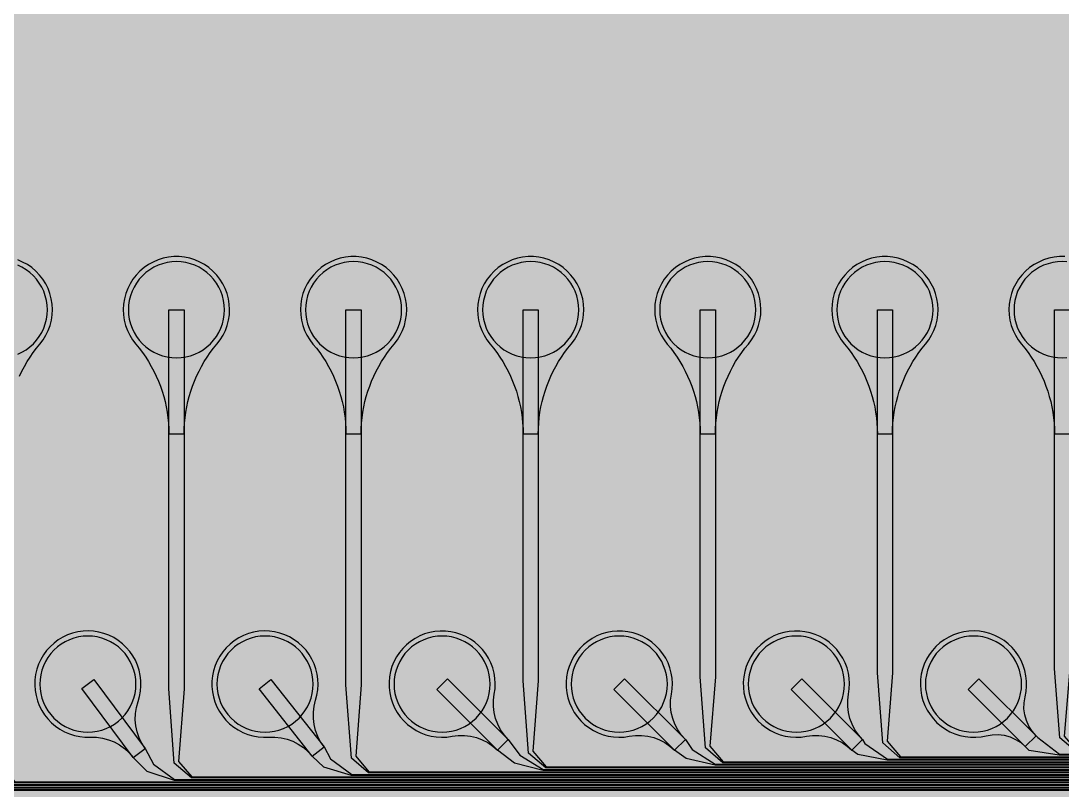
# Model space of a CAD drawing. Header units: metres. Extents: x -7240 to 10960, y -29667 to 1823.
# Drawn here: x 5865 to 7923, y -23992 to -22471 of the extents above; entities that cross this region are included whole.
import ezdxf

# ---------------------------------------------------------------- set-up
doc = ezdxf.new("R2010")
doc.units = ezdxf.units.M
for name, color, linetype in [('Metal1', 4, 'CONTINUOUS'), ('Polyimide', 7, 'CONTINUOUS'), ('Polyimide_Negative', 5, 'CONTINUOUS')]:
    doc.layers.add(name, color=color, linetype=linetype)

msp = doc.modelspace()

# ---------------------------------------------------------------- hatches: boundary and pattern name
at = {"layer": 'Polyimide'}
msp.add_hatch(color=7, dxfattribs=at).paths.add_polyline_path([(4088.5, -11806.9), (4098.7, -11851.2), (4115.6, -11893.5), (4138.6, -11932.7), (4167.4, -11968), (4201.1, -11998.5), (4239, -12023.6), (4280.3, -12042.7), (4349.2, -12073.7), (4413.2, -12113.8), (4471.3, -12162), (4522.3, -12217.7), (4565.4, -12279.7), (4599.7, -12346.9), (4624.7, -12418.2), (4639.9, -12492.2), (4645, -12567.5), (4639.9, -12642.8), (4624.7, -12716.8), (4599.7, -12788.1), (4565.4, -12855.3), (4522.3, -12917.3), (4471.3, -12973), (4413.2, -13021.2), (4349.2, -13061.3), (4280.3, -13092.3), (4239, -13111.4), (4201.1, -13136.5), (4167.4, -13167), (4138.6, -13202.3), (4115.6, -13241.5), (4098.7, -13283.8), (4088.5, -13328.1), (4085, -13373.5), (4085, -13567.5), (4099.4, -13861.6), (4142.6, -14152.8), (4214.2, -14438.4), (4313.4, -14715.5), (4439.2, -14981.7), (4590.6, -15234.2), (4766, -15470.7), (4963.7, -15688.8), (5181.8, -15886.5), (5418.3, -16061.9), (5670.8, -16213.3), (5936.9, -16339.1), (6214.1, -16438.3), (6499.7, -16509.9), (6790.9, -16553.1), (7085, -16567.5), (9960.4, -16567.5), (10038.8, -16571.4), (10116.4, -16582.9), (10192.6, -16601.9), (10266.5, -16628.4), (10337.5, -16662), (10404.8, -16702.3), (10467.9, -16749.1), (10526.1, -16801.8), (10578.8, -16860), (10625.6, -16923), (10665.9, -16990.4), (10699.5, -17061.4), (10725.9, -17135.3), (10745, -17211.4), (10756.5, -17289.1), (10760.4, -17367.5), (10760.4, -21957.3), (10721.6, -22012.9), (10686, -22070.6), (10653.6, -22130.1), (10624.5, -22191.4), (10598.9, -22254.2), (10576.8, -22318.2), (10558.3, -22383.5), (10543.4, -22449.6), (10532.2, -22516.5), (10524.7, -22583.8), (10521, -22651.5), (10521, -22719.3), (10524.7, -22787), (10532.2, -22854.4), (10543.4, -22921.2), (10558.3, -22987.4), (10576.8, -23052.6), (10598.9, -23116.7), (10624.5, -23179.5), (10653.6, -23240.7), (10686, -23300.3), (10721.6, -23357.9), (10760.4, -23413.5), (10760.4, -28667.5), (10756.5, -28745.9), (10745, -28823.6), (10725.9, -28899.7), (10699.5, -28973.6), (10665.9, -29044.6), (10625.6, -29112), (10578.8, -29175), (10526.1, -29233.2), (10467.9, -29285.9), (10404.8, -29332.7), (10337.5, -29373), (10266.5, -29406.6), (10192.6, -29433.1), (10116.4, -29452.1), (10038.8, -29463.6), (9960.4, -29467.5), (-6239.6, -29467.5), (-6318, -29463.6), (-6395.7, -29452.1), (-6471.9, -29433.1), (-6545.8, -29406.6), (-6616.7, -29373), (-6684.1, -29332.7), (-6747.1, -29285.9), (-6805.3, -29233.2), (-6858, -29175), (-6904.8, -29112), (-6945.2, -29044.6), (-6978.7, -28973.6), (-7005.2, -28899.7), (-7024.3, -28823.6), (-7035.8, -28745.9), (-7039.6, -28667.5), (-7039.6, -23426.3), (-6999.4, -23370.1), (-6962.3, -23311.6), (-6928.7, -23251.2), (-6898.5, -23189), (-6871.8, -23125.1), (-6848.8, -23059.9), (-6829.5, -22993.4), (-6814, -22926), (-6802.4, -22857.8), (-6794.6, -22789.1), (-6790.7, -22720), (-6790.7, -22650.8), (-6794.6, -22581.8), (-6802.4, -22513), (-6814, -22444.8), (-6829.5, -22377.4), (-6848.8, -22311), (-6871.8, -22245.7), (-6898.5, -22181.9), (-6928.7, -22119.7), (-6962.3, -22059.2), (-6999.4, -22000.8), (-7039.6, -21944.5), (-7039.6, -17367.5), (-7035.8, -17289.1), (-7024.3, -17211.4), (-7005.2, -17135.3), (-6978.7, -17061.4), (-6945.2, -16990.4), (-6904.8, -16923), (-6858, -16860), (-6805.3, -16801.8), (-6747.1, -16749.1), (-6684.1, -16702.3), (-6616.7, -16662), (-6545.8, -16628.4), (-6471.9, -16601.9), (-6395.7, -16582.9), (-6318, -16571.4), (-6239.6, -16567.5), (-3334, -16567.5), (-3039.9, -16553.1), (-2748.7, -16509.9), (-2463.1, -16438.3), (-2185.9, -16339.1), (-1919.8, -16213.3), (-1667.3, -16061.9), (-1430.8, -15886.5), (-1212.7, -15688.8), (-1015, -15470.7), (-839.6, -15234.2), (-688.2, -14981.7), (-562.4, -14715.5), (-463.2, -14438.4), (-391.6, -14152.8), (-348.4, -13861.6), (-334, -13567.5), (-334, -13373.5), (-337.5, -13328.1), (-347.7, -13283.8), (-364.6, -13241.5), (-387.6, -13202.3), (-416.4, -13167), (-450.1, -13136.5), (-488, -13111.4), (-529.3, -13092.3), (-529.3, -13092.3), (-598.2, -13061.3), (-662.2, -13021.2), (-720.3, -12973), (-771.3, -12917.3), (-814.4, -12855.3), (-848.7, -12788.1), (-873.7, -12716.8), (-888.9, -12642.8), (-894, -12567.5), (-888.9, -12492.2), (-873.7, -12418.2), (-848.7, -12346.9), (-814.4, -12279.7), (-771.3, -12217.7), (-720.3, -12162), (-662.2, -12113.8), (-598.2, -12073.7), (-529.3, -12042.7), (-488, -12023.6), (-450.1, -11998.5), (-416.4, -11968), (-387.6, -11932.7), (-364.6, -11893.5), (-347.7, -11851.2), (-337.5, -11806.9), (-334, -11761.5), (-334, -11074.3), (-337.5, -11028.9), (-347.7, -10984.6), (-364.6, -10942.4), (-387.6, -10903.1), (-416.4, -10867.8), (-450.1, -10837.3), (-488, -10812.2), (-529.3, -10793.2), (-529.3, -10793.2), (-598.2, -10762.1), (-662.2, -10722.1), (-720.3, -10673.8), (-771.3, -10618.1), (-814.4, -10556.1), (-848.7, -10488.9), (-873.7, -10417.6), (-888.9, -10343.7), (-894, -10268.3), (-888.9, -10193), (-873.7, -10119), (-848.7, -10047.8), (-814.4, -9980.5), (-771.3, -9918.5), (-720.3, -9862.9), (-662.2, -9814.6), (-598.2, -9774.6), (-529.3, -9743.5), (-488, -9724.5), (-450.1, -9699.4), (-416.4, -9668.8), (-387.6, -9633.5), (-364.6, -9594.3), (-347.7, -9552), (-337.5, -9507.7), (-334, -9462.4), (-334, -8775.1), (-337.5, -8729.8), (-347.7, -8685.5), (-364.6, -8643.2), (-387.6, -8604), (-416.4, -8568.7), (-450.1, -8538.1), (-488, -8513), (-529.3, -8494), (-529.3, -8494), (-598.2, -8462.9), (-662.2, -8422.9), (-720.3, -8374.6), (-771.3, -8319), (-814.4, -8257), (-848.7, -8189.7), (-873.7, -8118.5), (-888.9, -8044.5), (-894, -7969.2), (-888.9, -7893.8), (-873.7, -7819.9), (-848.7, -7748.6), (-814.4, -7681.4), (-771.3, -7619.4), (-720.3, -7563.7), (-662.2, -7515.4), (-598.2, -7475.4), (-529.3, -7444.3), (-529.3, -7444.3), (-488, -7425.3), (-450.1, -7400.2), (-416.4, -7369.7), (-387.6, -7334.4), (-364.6, -7295.1), (-347.7, -7252.9), (-337.5, -7208.6), (-334, -7163.2), (-334, -6476), (-337.5, -6430.6), (-347.7, -6386.3), (-364.6, -6344), (-387.6, -6304.8), (-416.4, -6269.5), (-450.1, -6239), (-488, -6213.9), (-529.3, -6194.8), (-529.3, -6194.8), (-598.2, -6163.8), (-662.2, -6123.7), (-720.3, -6075.5), (-771.3, -6019.8), (-814.4, -5957.8), (-848.7, -5890.6), (-873.7, -5819.3), (-888.9, -5745.3), (-894, -5670), (-888.9, -5594.7), (-873.7, -5520.7), (-848.7, -5449.4), (-814.4, -5382.2), (-771.3, -5320.2), (-720.3, -5264.5), (-662.2, -5216.3), (-598.2, -5176.2), (-529.3, -5145.2), (-529.3, -5145.2), (-488, -5126.1), (-450.1, -5101), (-416.4, -5070.5), (-387.6, -5035.2), (-364.6, -4996), (-347.7, -4953.7), (-337.5, -4909.4), (-334, -4864), (-334, 380), (-334, 1522.5), (-289, 1522.5), (-288.8, 1515.6), (-288.1, 1508.8), (-287, 1502), (-285.4, 1495.3), (-283.4, 1488.7), (-281, 1482.3), (-278.2, 1476.1), (-274.9, 1470), (-271.3, 1464.2), (-267.3, 1458.6), (-262.9, 1453.3), (-258.2, 1448.3), (-253.2, 1443.6), (-247.9, 1439.2), (-242.3, 1435.2), (-236.5, 1431.6), (-230.4, 1428.3), (-224.2, 1425.5), (-217.8, 1423.1), (-211.2, 1421.1), (-204.5, 1419.5), (-197.7, 1418.4), (-190.9, 1417.7), (-184, 1417.5), (-177.1, 1417.7), (-170.3, 1418.4), (-163.5, 1419.5), (-156.8, 1421.1), (-150.2, 1423.1), (-143.8, 1425.5), (-137.6, 1428.3), (-131.5, 1431.6), (-125.7, 1435.2), (-120.1, 1439.2), (-114.8, 1443.6), (-109.8, 1448.3), (-105.1, 1453.3), (-100.7, 1458.6), (-96.7, 1464.2), (-93.1, 1470), (-89.8, 1476.1), (-87, 1482.3), (-84.6, 1488.7), (-82.6, 1495.3), (-81, 1502), (-79.9, 1508.8), (-79.2, 1515.6), (-79, 1522.5), (1786, 1522.5), (3835, 1522.5), (3835.2, 1529), (3835.9, 1535.6), (3836.9, 1542), (3838.4, 1548.4), (3840.3, 1554.6), (3842.6, 1560.8), (3845.3, 1566.7), (3848.4, 1572.5), (3851.9, 1578.1), (3855.7, 1583.4), (3859.8, 1588.4), (3864.3, 1593.2), (3869.1, 1597.7), (3874.1, 1601.8), (3879.4, 1605.6), (3885, 1609.1), (3890.8, 1612.2), (3896.7, 1614.9), (3902.9, 1617.2), (3909.1, 1619.1), (3915.5, 1620.6), (3921.9, 1621.6), (3928.5, 1622.3), (3935, 1622.5), (3941.5, 1622.3), (3948.1, 1621.6), (3954.5, 1620.6), (3960.9, 1619.1), (3967.1, 1617.2), (3973.3, 1614.9), (3979.2, 1612.2), (3985, 1609.1), (3990.6, 1605.6), (3995.9, 1601.8), (4000.9, 1597.7), (4005.7, 1593.2), (4010.2, 1588.4), (4014.3, 1583.4), (4018.1, 1578.1), (4021.6, 1572.5), (4024.7, 1566.7), (4027.4, 1560.8), (4029.7, 1554.6), (4031.6, 1548.4), (4033.1, 1542), (4034.1, 1535.6), (4034.8, 1529), (4035, 1522.5), (4085, 1522.5), (4085, 380), (4085, 330), (4085, -4864), (4088.5, -4909.4), (4098.7, -4953.7), (4115.6, -4996), (4138.6, -5035.2), (4167.4, -5070.5), (4201.1, -5101), (4239, -5126.1), (4280.3, -5145.2), (4280.3, -5145.2), (4349.2, -5176.2), (4413.2, -5216.3), (4471.3, -5264.5), (4522.3, -5320.2), (4565.4, -5382.2), (4599.7, -5449.4), (4624.7, -5520.7), (4639.9, -5594.7), (4645, -5670), (4639.9, -5745.3), (4624.7, -5819.3), (4599.7, -5890.6), (4565.4, -5957.8), (4522.3, -6019.8), (4471.3, -6075.5), (4413.2, -6123.7), (4349.2, -6163.8), (4280.3, -6194.8), (4239, -6213.9), (4201.1, -6239), (4167.4, -6269.5), (4138.6, -6304.8), (4115.6, -6344), (4098.7, -6386.3), (4088.5, -6430.6), (4085, -6476), (4085, -11761.5), (4088.5, -11806.9)])

# ---------------------------------------------------------------- linework, layer by layer
at = {"layer": 'Metal1'}
for points in [[(2213.9, -18191.7), (2213.9, -25346.6), (2243.3, -25376), (9412.5, -25376), (9441.9, -25346.6), (9441.9, -23947.4), (9412.5, -23918), (7952.5, -23918), (7918.5, -23888.8), (7907.9, -23752), (7907.9, -23042.5), (7937.9, -23042.5), (7937.9, -23752), (7927.2, -23885.2), (7953.3, -23916), (9413.3, -23916), (9443.9, -23946.6), (9443.9, -25347.4), (9413.3, -25378), (2242.5, -25378), (2211.9, -25347.4), (2211.9, -18191.7)], [(2218.9, -18191.7), (2218.9, -25341.6), (2248.3, -25371), (9407.5, -25371), (9436.9, -25341.6), (9436.9, -23952.4), (9407.5, -23923), (7917.2, -23923), (7857.7, -23913.5), (7737.3, -23793.1), (7758.5, -23771.9), (7874.7, -23888.1), (7917.6, -23921), (9408.3, -23921), (9438.9, -23951.6), (9438.9, -25342.4), (9408.3, -25373), (2247.5, -25373), (2216.9, -25342.4), (2216.9, -18191.7)], [(2223.9, -18191.7), (2223.9, -25336.6), (2253.3, -25366), (9402.5, -25366), (9431.9, -25336.6), (9431.9, -23957.4), (9402.5, -23928), (7602.5, -23928), (7568.6, -23898.8), (7557.9, -23760), (7557.9, -23042.5), (7587.9, -23042.5), (7587.9, -23760), (7577.2, -23895.2), (7603.3, -23926), (9403.3, -23926), (9433.9, -23956.6), (9433.9, -25337.4), (9403.3, -25368), (2252.5, -25368), (2221.9, -25337.4), (2221.9, -18191.7)], [(2228.9, -18191.7), (2228.9, -25331.6), (2258.3, -25361), (9397.5, -25361), (9426.9, -25331.6), (9426.9, -23962.4), (9397.5, -23933), (7577.2, -23933), (7519, -23921.4), (7507.3, -23913.1), (7387.3, -23793.1), (7408.5, -23771.9), (7528.5, -23891.9), (7533.3, -23900.1), (7577.6, -23931), (9398.3, -23931), (9428.9, -23961.6), (9428.9, -25332.4), (9398.3, -25363), (2257.5, -25363), (2226.9, -25332.4), (2226.9, -18191.7)], [(2233.9, -18191.7), (2233.9, -25326.6), (2263.3, -25356), (9392.5, -25356), (9421.9, -25326.6), (9421.9, -23967.4), (9392.5, -23938), (7252.5, -23938), (7218.6, -23908.8), (7207.9, -23768), (7207.9, -23042.5), (7237.9, -23042.5), (7237.9, -23768), (7227.1, -23905.2), (7253.3, -23936), (9393.3, -23936), (9423.9, -23966.6), (9423.9, -25327.4), (9393.3, -25358), (2262.5, -25358), (2231.9, -25327.4), (2231.9, -18191.7)], [(2238.9, -18191.7), (2238.9, -25321.6), (2268.3, -25351), (9387.5, -25351), (9416.9, -25321.6), (9416.9, -23972.4), (9387.5, -23943), (7237.2, -23943), (7180.2, -23929.7), (7157.3, -23913.1), (7037.3, -23793.1), (7058.5, -23771.9), (7178.5, -23891.9), (7192.1, -23911.8), (7237.6, -23941), (9388.3, -23941), (9418.9, -23971.6), (9418.9, -25322.4), (9388.3, -25353), (2267.5, -25353), (2236.9, -25322.4), (2236.9, -18191.7)], [(2243.9, -18191.7), (2243.9, -25316.6), (2273.3, -25346), (9382.5, -25346), (9411.9, -25316.6), (9411.9, -23977.4), (9382.5, -23948), (6902.5, -23948), (6868.6, -23918.8), (6857.9, -23776), (6857.9, -23042.5), (6887.9, -23042.5), (6887.9, -23776), (6877.1, -23915.2), (6903.3, -23946), (9383.3, -23946), (9413.9, -23976.6), (9413.9, -25317.4), (9383.3, -25348), (2272.5, -25348), (2241.9, -25317.4), (2241.9, -18191.7)], [(2248.9, -18191.7), (2248.9, -25311.6), (2278.3, -25341), (9377.5, -25341), (9406.9, -25311.6), (9406.9, -23982.4), (9377.5, -23953), (6897.2, -23953), (6841, -23938.5), (6807.3, -23913.1), (6687.3, -23793.1), (6708.5, -23771.9), (6828.5, -23891.9), (6851.3, -23923), (6897.6, -23951), (9378.3, -23951), (9408.9, -23981.6), (9408.9, -25312.4), (9378.3, -25343), (2277.5, -25343), (2246.9, -25312.4), (2246.9, -18191.7)], [(2253.9, -18191.7), (2253.9, -25306.6), (2283.3, -25336), (9372.5, -25336), (9401.9, -25306.6), (9401.9, -23987.4), (9372.5, -23958), (6552.5, -23958), (6518.7, -23928.7), (6507.9, -23784), (6507.9, -23042.5), (6537.9, -23042.5), (6537.9, -23784), (6527.1, -23925.3), (6553.3, -23956), (9373.3, -23956), (9403.9, -23986.6), (9403.9, -25307.4), (9373.3, -25338), (2282.5, -25338), (2251.9, -25307.4), (2251.9, -18191.7)], [(2258.9, -18191.7), (2258.9, -25301.6), (2288.3, -25331), (9367.5, -25331), (9396.9, -25301.6), (9396.9, -23992.4), (9367.5, -23963), (6518.9, -23963), (6464, -23946.5), (6441, -23925.2), (6336.1, -23791.8), (6359.7, -23773.2), (6464.6, -23906.6), (6477.1, -23930.3), (6519.3, -23961), (9368.3, -23961), (9398.9, -23991.6), (9398.9, -25302.4), (9368.3, -25333), (2287.5, -25333), (2256.9, -25302.4), (2256.9, -18191.7)], [(2263.9, -18191.7), (2263.9, -25296.6), (2293.3, -25326), (9362.5, -25326), (9391.9, -25296.6), (9391.9, -23997.4), (9362.5, -23968), (6202.5, -23968), (6168.7, -23938.7), (6157.9, -23792), (6157.9, -23042.5), (6187.9, -23042.5), (6187.9, -23792), (6177, -23935.3), (6203.3, -23966), (9363.3, -23966), (9393.9, -23996.6), (9393.9, -25297.4), (9363.3, -25328), (2292.5, -25328), (2261.9, -25297.4), (2261.9, -18191.7)], [(2268.9, -18191.7), (2268.9, -25291.6), (2298.3, -25321), (9357.5, -25321), (9386.9, -25291.6), (9386.9, -24002.4), (9357.5, -23973), (6168.9, -23973), (6115, -23955.3), (6087.3, -23927.5), (5985.8, -23791.5), (6009.9, -23773.5), (6111.3, -23909.6), (6127.3, -23940.6), (6169.3, -23971), (9358.3, -23971), (9388.9, -24001.6), (9388.9, -25292.4), (9358.3, -25323), (2297.5, -25323), (2266.9, -25292.4), (2266.9, -18191.7)], [(2273.9, -18191.7), (2273.9, -25286.6), (2303.3, -25316), (9352.5, -25316), (9381.9, -25286.6), (9381.9, -24007.4), (9352.5, -23978), (5852.5, -23978), (5818.7, -23948.7), (5807.9, -23800), (5807.9, -23042.5), (5837.9, -23042.5), (5837.9, -23800), (5827, -23945.3), (5853.3, -23976), (9353.3, -23976), (9383.9, -24006.6), (9383.9, -25287.4), (9353.3, -25318), (2302.5, -25318), (2271.9, -25287.4), (2271.9, -18191.7)], [(2278.9, -18191.7), (2278.9, -25281.6), (2308.3, -25311), (9347.5, -25311), (9376.9, -25281.6), (9376.9, -24012.4), (9347.5, -23983), (5818.8, -23983), (5765.9, -23964.2), (5733.7, -23929.7), (5635.6, -23791.2), (5660.1, -23773.8), (5758.2, -23912.4), (5777.6, -23950.8), (5819.3, -23981), (9348.3, -23981), (9378.9, -24011.6), (9378.9, -25282.4), (9348.3, -25313), (2307.5, -25313), (2276.9, -25282.4), (2276.9, -18191.7)], [(2283.9, -18191.7), (2283.9, -25276.6), (2313.3, -25306), (9342.5, -25306), (9371.9, -25276.6), (9371.9, -24017.4), (9342.5, -23988), (5502.5, -23988), (5468.8, -23958.7), (5457.9, -23808), (5457.9, -23042.5), (5487.9, -23042.5), (5487.9, -23808), (5477, -23955.3), (5503.3, -23986), (9343.3, -23986), (9373.9, -24016.6), (9373.9, -25277.4), (9343.3, -25308), (2312.5, -25308), (2281.9, -25277.4), (2281.9, -18191.7)], [(2288.9, -18191.7), (2288.9, -25271.6), (2318.3, -25301), (9337.5, -25301), (9366.9, -25271.6), (9366.9, -24022.4), (9337.5, -23993), (5468.8, -23993), (5416.8, -23973.3), (5380.3, -23931.6), (5285.4, -23790.9), (5310.3, -23774.1), (5405.2, -23914.8), (5427.8, -23961), (5469.3, -23991), (9338.3, -23991), (9368.9, -24021.6), (9368.9, -25272.4), (9338.3, -25303), (2317.5, -25303), (2286.9, -25272.4), (2286.9, -18191.7)], [(7928.2, -22937.6), (7917.6, -22937.6), (7907, -22938.7), (7896.6, -22940.8), (7886.5, -22944), (7876.8, -22948.2), (7867.5, -22953.3), (7858.8, -22959.3), (7850.7, -22966.2), (7843.4, -22973.9), (7836.9, -22982.3), (7831.2, -22991.3), (7826.5, -23000.8), (7822.8, -23010.7), (7820.1, -23020.9), (7818.5, -23031.4), (7817.9, -23042), (7818.4, -23052.6), (7819.9, -23063.1), (7822.5, -23073.4), (7826.1, -23083.3), (7830.8, -23092.9), (7836.3, -23101.9), (7842.7, -23110.4), (7849.5, -23118.7), (7856, -23127.3), (7862.1, -23136.1), (7867.8, -23145.1), (7873.2, -23154.4), (7878.3, -23163.9), (7882.9, -23173.6), (7887.2, -23183.4), (7891.1, -23193.4), (7894.6, -23203.6), (7897.7, -23213.9), (7900.4, -23224.2), (7902.7, -23234.7), (7904.5, -23245.3), (7906, -23255.9), (7907, -23266.6), (7907.7, -23277.3), (7907.9, -23288.1), (7937.9, -23288.1)], [(5862.8, -23173.6), (5867.5, -23163.9), (5872.5, -23154.4), (5877.9, -23145.1), (5883.7, -23136.1), (5889.8, -23127.3), (5896.2, -23118.7), (5903, -23110.4), (5909.4, -23101.9), (5915, -23092.9), (5919.6, -23083.3), (5923.2, -23073.4), (5925.8, -23063.1), (5927.4, -23052.6), (5927.9, -23042), (5927.3, -23031.4), (5925.6, -23020.9), (5922.9, -23010.7), (5919.2, -23000.8), (5914.5, -22991.3), (5908.9, -22982.3), (5902.4, -22973.9), (5895, -22966.2), (5887, -22959.3), (5878.3, -22953.3), (5869, -22948.2), (5859.2, -22944)]]:
    msp.add_lwpolyline(points, dxfattribs=at)
for points in [[(6187.9, -23288.1), (6188.1, -23277.3), (6188.7, -23266.6), (6189.8, -23255.9), (6191.2, -23245.3), (6193.1, -23234.7), (6195.4, -23224.2), (6198.1, -23213.9), (6201.2, -23203.6), (6204.7, -23193.4), (6208.6, -23183.4), (6212.8, -23173.6), (6217.5, -23163.9), (6222.5, -23154.4), (6227.9, -23145.1), (6233.7, -23136.1), (6239.8, -23127.3), (6246.2, -23118.7), (6253, -23110.4), (6259.4, -23101.9), (6265, -23092.9), (6269.6, -23083.3), (6273.2, -23073.4), (6275.8, -23063.1), (6277.4, -23052.6), (6277.9, -23042), (6277.3, -23031.4), (6275.6, -23020.9), (6272.9, -23010.7), (6269.2, -23000.8), (6264.5, -22991.3), (6258.9, -22982.3), (6252.4, -22973.9), (6245, -22966.2), (6237, -22959.3), (6228.3, -22953.3), (6219, -22948.2), (6209.2, -22944), (6199.1, -22940.8), (6188.7, -22938.7), (6178.2, -22937.6), (6167.6, -22937.6), (6157, -22938.7), (6146.6, -22940.8), (6136.5, -22944), (6126.8, -22948.2), (6117.5, -22953.3), (6108.8, -22959.3), (6100.7, -22966.2), (6093.4, -22973.9), (6086.9, -22982.3), (6081.2, -22991.3), (6076.5, -23000.8), (6072.8, -23010.7), (6070.1, -23020.9), (6068.5, -23031.4), (6067.9, -23042), (6068.4, -23052.6), (6069.9, -23063.1), (6072.5, -23073.4), (6076.1, -23083.3), (6080.8, -23092.9), (6086.3, -23101.9), (6092.7, -23110.4), (6099.5, -23118.7), (6106, -23127.3), (6112.1, -23136.1), (6117.8, -23145.1), (6123.2, -23154.4), (6128.3, -23163.9), (6132.9, -23173.6), (6137.2, -23183.4), (6141.1, -23193.4), (6144.6, -23203.6), (6147.7, -23213.9), (6150.4, -23224.2), (6152.7, -23234.7), (6154.5, -23245.3), (6156, -23255.9), (6157, -23266.6), (6157.7, -23277.3), (6157.9, -23288.1), (6187.9, -23288.1)], [(6537.9, -23288.1), (6538.1, -23277.3), (6538.7, -23266.6), (6539.8, -23255.9), (6541.2, -23245.3), (6543.1, -23234.7), (6545.4, -23224.2), (6548.1, -23213.9), (6551.2, -23203.6), (6554.7, -23193.4), (6558.6, -23183.4), (6562.8, -23173.6), (6567.5, -23163.9), (6572.5, -23154.4), (6577.9, -23145.1), (6583.7, -23136.1), (6589.8, -23127.3), (6596.2, -23118.7), (6603, -23110.4), (6609.4, -23101.9), (6615, -23092.9), (6619.6, -23083.3), (6623.2, -23073.4), (6625.8, -23063.1), (6627.4, -23052.6), (6627.9, -23042), (6627.3, -23031.4), (6625.6, -23020.9), (6622.9, -23010.7), (6619.2, -23000.8), (6614.5, -22991.3), (6608.9, -22982.3), (6602.4, -22973.9), (6595, -22966.2), (6587, -22959.3), (6578.3, -22953.3), (6569, -22948.2), (6559.2, -22944), (6549.1, -22940.8), (6538.7, -22938.7), (6528.2, -22937.6), (6517.6, -22937.6), (6507, -22938.7), (6496.6, -22940.8), (6486.5, -22944), (6476.8, -22948.2), (6467.5, -22953.3), (6458.8, -22959.3), (6450.7, -22966.2), (6443.4, -22973.9), (6436.9, -22982.3), (6431.2, -22991.3), (6426.5, -23000.8), (6422.8, -23010.7), (6420.1, -23020.9), (6418.5, -23031.4), (6417.9, -23042), (6418.4, -23052.6), (6419.9, -23063.1), (6422.5, -23073.4), (6426.1, -23083.3), (6430.8, -23092.9), (6436.3, -23101.9), (6442.7, -23110.4), (6449.5, -23118.7), (6456, -23127.3), (6462.1, -23136.1), (6467.8, -23145.1), (6473.2, -23154.4), (6478.3, -23163.9), (6482.9, -23173.6), (6487.2, -23183.4), (6491.1, -23193.4), (6494.6, -23203.6), (6497.7, -23213.9), (6500.4, -23224.2), (6502.7, -23234.7), (6504.5, -23245.3), (6506, -23255.9), (6507, -23266.6), (6507.7, -23277.3), (6507.9, -23288.1), (6537.9, -23288.1)], [(6887.9, -23288.1), (6888.1, -23277.3), (6888.7, -23266.6), (6889.8, -23255.9), (6891.2, -23245.3), (6893.1, -23234.7), (6895.4, -23224.2), (6898.1, -23213.9), (6901.2, -23203.6), (6904.7, -23193.4), (6908.6, -23183.4), (6912.8, -23173.6), (6917.5, -23163.9), (6922.5, -23154.4), (6927.9, -23145.1), (6933.7, -23136.1), (6939.8, -23127.3), (6946.2, -23118.7), (6953, -23110.4), (6959.4, -23101.9), (6965, -23092.9), (6969.6, -23083.3), (6973.2, -23073.4), (6975.8, -23063.1), (6977.4, -23052.6), (6977.9, -23042), (6977.3, -23031.4), (6975.6, -23020.9), (6972.9, -23010.7), (6969.2, -23000.8), (6964.5, -22991.3), (6958.9, -22982.3), (6952.4, -22973.9), (6945, -22966.2), (6937, -22959.3), (6928.3, -22953.3), (6919, -22948.2), (6909.2, -22944), (6899.1, -22940.8), (6888.7, -22938.7), (6878.2, -22937.6), (6867.6, -22937.6), (6857, -22938.7), (6846.6, -22940.8), (6836.5, -22944), (6826.8, -22948.2), (6817.5, -22953.3), (6808.8, -22959.3), (6800.7, -22966.2), (6793.4, -22973.9), (6786.9, -22982.3), (6781.2, -22991.3), (6776.5, -23000.8), (6772.8, -23010.7), (6770.1, -23020.9), (6768.5, -23031.4), (6767.9, -23042), (6768.4, -23052.6), (6769.9, -23063.1), (6772.5, -23073.4), (6776.1, -23083.3), (6780.8, -23092.9), (6786.3, -23101.9), (6792.7, -23110.4), (6799.5, -23118.7), (6806, -23127.3), (6812.1, -23136.1), (6817.8, -23145.1), (6823.2, -23154.4), (6828.3, -23163.9), (6832.9, -23173.6), (6837.2, -23183.4), (6841.1, -23193.4), (6844.6, -23203.6), (6847.7, -23213.9), (6850.4, -23224.2), (6852.7, -23234.7), (6854.5, -23245.3), (6856, -23255.9), (6857, -23266.6), (6857.7, -23277.3), (6857.9, -23288.1), (6887.9, -23288.1)], [(7237.9, -23288.1), (7238.1, -23277.3), (7238.7, -23266.6), (7239.8, -23255.9), (7241.2, -23245.3), (7243.1, -23234.7), (7245.4, -23224.2), (7248.1, -23213.9), (7251.2, -23203.6), (7254.7, -23193.4), (7258.6, -23183.4), (7262.8, -23173.6), (7267.5, -23163.9), (7272.5, -23154.4), (7277.9, -23145.1), (7283.7, -23136.1), (7289.8, -23127.3), (7296.2, -23118.7), (7303, -23110.4), (7309.4, -23101.9), (7315, -23092.9), (7319.6, -23083.3), (7323.2, -23073.4), (7325.8, -23063.1), (7327.4, -23052.6), (7327.9, -23042), (7327.3, -23031.4), (7325.6, -23020.9), (7322.9, -23010.7), (7319.2, -23000.8), (7314.5, -22991.3), (7308.9, -22982.3), (7302.4, -22973.9), (7295, -22966.2), (7287, -22959.3), (7278.3, -22953.3), (7269, -22948.2), (7259.2, -22944), (7249.1, -22940.8), (7238.7, -22938.7), (7228.2, -22937.6), (7217.6, -22937.6), (7207, -22938.7), (7196.6, -22940.8), (7186.5, -22944), (7176.8, -22948.2), (7167.5, -22953.3), (7158.8, -22959.3), (7150.7, -22966.2), (7143.4, -22973.9), (7136.9, -22982.3), (7131.2, -22991.3), (7126.5, -23000.8), (7122.8, -23010.7), (7120.1, -23020.9), (7118.5, -23031.4), (7117.9, -23042), (7118.4, -23052.6), (7119.9, -23063.1), (7122.5, -23073.4), (7126.1, -23083.3), (7130.8, -23092.9), (7136.3, -23101.9), (7142.7, -23110.4), (7149.5, -23118.7), (7156, -23127.3), (7162.1, -23136.1), (7167.8, -23145.1), (7173.2, -23154.4), (7178.3, -23163.9), (7182.9, -23173.6), (7187.2, -23183.4), (7191.1, -23193.4), (7194.6, -23203.6), (7197.7, -23213.9), (7200.4, -23224.2), (7202.7, -23234.7), (7204.5, -23245.3), (7206, -23255.9), (7207, -23266.6), (7207.7, -23277.3), (7207.9, -23288.1), (7237.9, -23288.1)], [(7587.9, -23288.1), (7588.1, -23277.3), (7588.7, -23266.6), (7589.8, -23255.9), (7591.2, -23245.3), (7593.1, -23234.7), (7595.4, -23224.2), (7598.1, -23213.9), (7601.2, -23203.6), (7604.7, -23193.4), (7608.6, -23183.4), (7612.8, -23173.6), (7617.5, -23163.9), (7622.5, -23154.4), (7627.9, -23145.1), (7633.7, -23136.1), (7639.8, -23127.3), (7646.2, -23118.7), (7653, -23110.4), (7659.4, -23101.9), (7665, -23092.9), (7669.6, -23083.3), (7673.2, -23073.4), (7675.8, -23063.1), (7677.4, -23052.6), (7677.9, -23042), (7677.3, -23031.4), (7675.6, -23020.9), (7672.9, -23010.7), (7669.2, -23000.8), (7664.5, -22991.3), (7658.9, -22982.3), (7652.4, -22973.9), (7645, -22966.2), (7637, -22959.3), (7628.3, -22953.3), (7619, -22948.2), (7609.2, -22944), (7599.1, -22940.8), (7588.7, -22938.7), (7578.2, -22937.6), (7567.6, -22937.6), (7557, -22938.7), (7546.6, -22940.8), (7536.5, -22944), (7526.8, -22948.2), (7517.5, -22953.3), (7508.8, -22959.3), (7500.7, -22966.2), (7493.4, -22973.9), (7486.9, -22982.3), (7481.2, -22991.3), (7476.5, -23000.8), (7472.8, -23010.7), (7470.1, -23020.9), (7468.5, -23031.4), (7467.9, -23042), (7468.4, -23052.6), (7469.9, -23063.1), (7472.5, -23073.4), (7476.1, -23083.3), (7480.8, -23092.9), (7486.3, -23101.9), (7492.7, -23110.4), (7499.5, -23118.7), (7506, -23127.3), (7512.1, -23136.1), (7517.8, -23145.1), (7523.2, -23154.4), (7528.3, -23163.9), (7532.9, -23173.6), (7537.2, -23183.4), (7541.1, -23193.4), (7544.6, -23203.6), (7547.7, -23213.9), (7550.4, -23224.2), (7552.7, -23234.7), (7554.5, -23245.3), (7556, -23255.9), (7557, -23266.6), (7557.7, -23277.3), (7557.9, -23288.1), (7587.9, -23288.1)], [(6111.3, -23909.6), (6104.6, -23899.4), (6099.3, -23888.5), (6095.2, -23877), (6092.7, -23865.1), (6091.5, -23853), (6091.9, -23840.8), (6093.7, -23828.7), (6097, -23817), (6100, -23806.9), (6101.9, -23796.6), (6102.8, -23786.2), (6102.7, -23775.7), (6101.5, -23765.3), (6099.2, -23755.1), (6096, -23745.1), (6091.8, -23735.5), (6086.6, -23726.4), (6080.6, -23717.8), (6073.7, -23709.9), (6066.1, -23702.7), (6057.8, -23696.3), (6048.9, -23690.7), (6039.5, -23686.1), (6029.7, -23682.4), (6019.6, -23679.8), (6009.2, -23678.1), (5998.8, -23677.5), (5988.3, -23677.9), (5977.9, -23679.4), (5967.8, -23681.9), (5957.9, -23685.4), (5948.4, -23689.9), (5939.4, -23695.3), (5931, -23701.5), (5923.3, -23708.6), (5916.3, -23716.4), (5910.1, -23724.9), (5904.8, -23733.9), (5900.4, -23743.4), (5897, -23753.3), (5894.6, -23763.5), (5893.2, -23773.9), (5892.9, -23784.4), (5893.6, -23794.9), (5895.4, -23805.2), (5898.1, -23815.3), (5901.9, -23825.1), (5906.6, -23834.4), (5912.2, -23843.3), (5918.7, -23851.5), (5926, -23859), (5934, -23865.8), (5942.6, -23871.8), (5951.8, -23876.8), (5961.4, -23881), (5971.4, -23884.1), (5981.7, -23886.2), (5992.1, -23887.3), (6002.6, -23887.4), (6014.8, -23887.6), (6026.8, -23889.3), (6038.6, -23892.4), (6049.9, -23896.9), (6060.6, -23902.8), (6070.5, -23910), (6079.4, -23918.2), (6087.3, -23927.5), (6111.3, -23909.6)], [(6464.6, -23906.6), (6457.7, -23896.6), (6452, -23885.8), (6447.7, -23874.4), (6444.8, -23862.6), (6443.4, -23850.5), (6443.4, -23838.3), (6444.9, -23826.2), (6447.9, -23814.4), (6450.6, -23804.3), (6452.3, -23793.9), (6452.9, -23783.5), (6452.4, -23773), (6451, -23762.6), (6448.5, -23752.4), (6445, -23742.6), (6440.5, -23733.1), (6435.1, -23724.1), (6428.9, -23715.7), (6421.8, -23707.9), (6414, -23700.9), (6405.5, -23694.8), (6396.5, -23689.4), (6387, -23685.1), (6377.1, -23681.6), (6366.9, -23679.2), (6356.5, -23677.9), (6346, -23677.5), (6335.6, -23678.2), (6325.2, -23680), (6315.1, -23682.7), (6305.4, -23686.5), (6296, -23691.2), (6287.2, -23696.8), (6278.9, -23703.3), (6271.4, -23710.6), (6264.6, -23718.6), (6258.6, -23727.2), (6253.6, -23736.4), (6249.4, -23746), (6246.3, -23756), (6244.1, -23766.3), (6243, -23776.7), (6243, -23787.2), (6244, -23797.6), (6246, -23807.9), (6249, -23817.9), (6253, -23827.6), (6258, -23836.8), (6263.9, -23845.5), (6270.6, -23853.5), (6278, -23860.9), (6286.2, -23867.5), (6295, -23873.2), (6304.3, -23878), (6314, -23881.9), (6324.1, -23884.8), (6334.4, -23886.6), (6344.8, -23887.5), (6355.3, -23887.2), (6367.5, -23887.1), (6379.6, -23888.5), (6391.5, -23891.3), (6402.9, -23895.5), (6413.7, -23901.1), (6423.8, -23908), (6432.9, -23916.1), (6441, -23925.2), (6464.6, -23906.6)], [(6828.5, -23891.9), (6820.4, -23882.8), (6813.5, -23872.7), (6807.9, -23861.9), (6803.6, -23850.5), (6800.7, -23838.7), (6799.3, -23826.6), (6799.4, -23814.4), (6801, -23802.3), (6802.5, -23791.9), (6802.9, -23781.5), (6802.2, -23771), (6800.6, -23760.7), (6797.9, -23750.5), (6794.2, -23740.7), (6789.6, -23731.3), (6784, -23722.4), (6777.6, -23714.2), (6770.4, -23706.6), (6762.4, -23699.7), (6753.9, -23693.7), (6744.7, -23688.5), (6735.1, -23684.3), (6725.2, -23681.1), (6714.9, -23678.9), (6704.5, -23677.7), (6694, -23677.6), (6683.6, -23678.5), (6673.3, -23680.4), (6663.2, -23683.4), (6653.5, -23687.3), (6644.3, -23692.2), (6635.5, -23698), (6627.4, -23704.6), (6620, -23712.1), (6613.4, -23720.2), (6607.6, -23728.9), (6602.7, -23738.2), (6598.7, -23747.9), (6595.8, -23757.9), (6593.9, -23768.2), (6592.9, -23778.7), (6593.1, -23789.1), (6594.3, -23799.6), (6596.5, -23809.8), (6599.7, -23819.8), (6603.9, -23829.4), (6609.1, -23838.5), (6615.1, -23847.1), (6621.9, -23855), (6629.5, -23862.2), (6637.8, -23868.6), (6646.7, -23874.2), (6656.1, -23878.8), (6665.9, -23882.5), (6676, -23885.2), (6686.4, -23886.9), (6696.8, -23887.5), (6707.3, -23887.1), (6717.7, -23885.6), (6729.8, -23884), (6742, -23884), (6754.1, -23885.4), (6765.9, -23888.2), (6777.3, -23892.5), (6788.1, -23898.1), (6798.1, -23905), (6807.3, -23913.1), (6828.5, -23891.9)], [(7178.5, -23891.9), (7170.4, -23882.8), (7163.5, -23872.7), (7157.9, -23861.9), (7153.6, -23850.5), (7150.7, -23838.7), (7149.3, -23826.6), (7149.4, -23814.4), (7151, -23802.3), (7152.5, -23791.9), (7152.9, -23781.5), (7152.2, -23771), (7150.6, -23760.7), (7147.9, -23750.5), (7144.2, -23740.7), (7139.6, -23731.3), (7134, -23722.4), (7127.6, -23714.2), (7120.4, -23706.6), (7112.4, -23699.7), (7103.9, -23693.7), (7094.7, -23688.5), (7085.1, -23684.3), (7075.2, -23681.1), (7064.9, -23678.9), (7054.5, -23677.7), (7044, -23677.6), (7033.6, -23678.5), (7023.3, -23680.4), (7013.2, -23683.4), (7003.5, -23687.3), (6994.3, -23692.2), (6985.5, -23698), (6977.4, -23704.6), (6970, -23712.1), (6963.4, -23720.2), (6957.6, -23728.9), (6952.7, -23738.2), (6948.7, -23747.9), (6945.8, -23757.9), (6943.9, -23768.2), (6942.9, -23778.7), (6943.1, -23789.1), (6944.3, -23799.6), (6946.5, -23809.8), (6949.7, -23819.8), (6953.9, -23829.4), (6959.1, -23838.5), (6965.1, -23847.1), (6971.9, -23855), (6979.5, -23862.2), (6987.8, -23868.6), (6996.7, -23874.2), (7006.1, -23878.8), (7015.9, -23882.5), (7026, -23885.2), (7036.4, -23886.9), (7046.8, -23887.5), (7057.3, -23887.1), (7067.7, -23885.6), (7079.8, -23884), (7092, -23884), (7104.1, -23885.4), (7115.9, -23888.2), (7127.3, -23892.5), (7138.1, -23898.1), (7148.1, -23905), (7157.3, -23913.1), (7178.5, -23891.9)], [(7528.5, -23891.9), (7520.4, -23882.8), (7513.5, -23872.7), (7507.9, -23861.9), (7503.6, -23850.5), (7500.7, -23838.7), (7499.3, -23826.6), (7499.4, -23814.4), (7501, -23802.3), (7502.5, -23791.9), (7502.9, -23781.5), (7502.2, -23771), (7500.6, -23760.7), (7497.9, -23750.5), (7494.2, -23740.7), (7489.6, -23731.3), (7484, -23722.4), (7477.6, -23714.2), (7470.4, -23706.6), (7462.4, -23699.7), (7453.9, -23693.7), (7444.7, -23688.5), (7435.1, -23684.3), (7425.2, -23681.1), (7414.9, -23678.9), (7404.5, -23677.7), (7394, -23677.6), (7383.6, -23678.5), (7373.3, -23680.4), (7363.2, -23683.4), (7353.5, -23687.3), (7344.3, -23692.2), (7335.5, -23698), (7327.4, -23704.6), (7320, -23712.1), (7313.4, -23720.2), (7307.6, -23728.9), (7302.7, -23738.2), (7298.7, -23747.9), (7295.8, -23757.9), (7293.9, -23768.2), (7292.9, -23778.7), (7293.1, -23789.1), (7294.3, -23799.6), (7296.5, -23809.8), (7299.7, -23819.8), (7303.9, -23829.4), (7309.1, -23838.5), (7315.1, -23847.1), (7321.9, -23855), (7329.5, -23862.2), (7337.8, -23868.6), (7346.7, -23874.2), (7356.1, -23878.8), (7365.9, -23882.5), (7376, -23885.2), (7386.4, -23886.9), (7396.8, -23887.5), (7407.3, -23887.1), (7417.7, -23885.6), (7429.8, -23884), (7442, -23884), (7454.1, -23885.4), (7465.9, -23888.2), (7477.3, -23892.5), (7488.1, -23898.1), (7498.1, -23905), (7507.3, -23913.1), (7528.5, -23891.9)], [(7871.4, -23884.8), (7863.6, -23875.7), (7857.2, -23865.6), (7852.3, -23854.7), (7849.1, -23843.2), (7847.6, -23831.3), (7847.8, -23819.4), (7849.8, -23807.6), (7851.8, -23797.3), (7852.8, -23786.8), (7852.7, -23776.4), (7851.6, -23765.9), (7849.4, -23755.7), (7846.2, -23745.7), (7842, -23736.1), (7836.9, -23726.9), (7831, -23718.3), (7824.1, -23710.3), (7816.6, -23703.1), (7808.3, -23696.6), (7799.4, -23691), (7790.1, -23686.3), (7780.3, -23682.6), (7770.1, -23679.9), (7759.8, -23678.2), (7749.3, -23677.5), (7738.8, -23677.9), (7728.5, -23679.3), (7718.3, -23681.8), (7708.4, -23685.2), (7698.9, -23689.6), (7689.8, -23695), (7681.4, -23701.2), (7673.6, -23708.3), (7666.6, -23716), (7660.4, -23724.5), (7655, -23733.5), (7650.6, -23743), (7647.1, -23752.9), (7644.7, -23763.1), (7643.3, -23773.5), (7642.9, -23783.9), (7643.6, -23794.4), (7645.3, -23804.8), (7648, -23814.9), (7651.7, -23824.7), (7656.4, -23834.1), (7662, -23842.9), (7668.5, -23851.2), (7675.7, -23858.8), (7683.7, -23865.6), (7692.3, -23871.6), (7701.4, -23876.7), (7711.1, -23880.8), (7721.1, -23884), (7731.3, -23886.2), (7741.7, -23887.3), (7752.2, -23887.4), (7762.7, -23886.5), (7773, -23884.5), (7784.7, -23882.5), (7796.7, -23882.2), (7808.6, -23883.7), (7820.1, -23886.9), (7831, -23891.8), (7841.1, -23898.2), (7850.2, -23906), (7871.4, -23884.8)]]:
    msp.add_lwpolyline(points, close=True, dxfattribs=at)
at = {"layer": 'Polyimide_Negative'}
for points in [[(5859.2, -23130.3), (5867.7, -23126.3), (5875.7, -23121.5), (5883.1, -23115.9), (5890.1, -23109.7), (5896.3, -23102.8), (5901.9, -23095.3), (5906.7, -23087.3), (5910.6, -23078.9), (5913.8, -23070.1), (5916, -23061), (5917.4, -23051.8), (5917.9, -23042.5), (5917.9, -23042.5), (5917.4, -23033.2), (5916, -23024), (5913.8, -23014.9), (5910.6, -23006.1), (5906.7, -22997.7), (5901.9, -22989.7), (5896.3, -22982.2), (5890.1, -22975.3), (5883.1, -22969.1), (5875.7, -22963.5), (5867.7, -22958.7), (5859.2, -22954.7)], [(7932.2, -22948), (7922.9, -22947.5), (7913.6, -22948), (7904.3, -22949.3), (7895.3, -22951.6), (7886.5, -22954.7), (7878.1, -22958.7), (7870.1, -22963.5), (7862.6, -22969.1), (7855.7, -22975.3), (7849.4, -22982.2), (7843.9, -22989.7), (7839.1, -22997.7), (7835.1, -23006.1), (7832, -23014.9), (7829.7, -23024), (7828.3, -23033.2), (7827.9, -23042.5), (7828.3, -23051.8), (7829.7, -23061), (7832, -23070.1), (7835.1, -23078.9), (7839.1, -23087.3), (7843.9, -23095.3), (7849.4, -23102.8), (7855.7, -23109.7), (7862.6, -23115.9), (7870.1, -23121.5), (7878.1, -23126.3), (7886.5, -23130.3), (7895.3, -23133.4), (7904.3, -23135.7), (7913.6, -23137), (7922.9, -23137.5), (7932.2, -23137)]]:
    msp.add_lwpolyline(points, dxfattribs=at)
for points in [[(6267.9, -23042.5), (6267.4, -23033.2), (6266, -23024), (6263.8, -23014.9), (6260.6, -23006.1), (6256.7, -22997.7), (6251.9, -22989.7), (6246.3, -22982.2), (6240.1, -22975.3), (6233.1, -22969.1), (6225.7, -22963.5), (6217.7, -22958.7), (6209.2, -22954.7), (6200.5, -22951.6), (6191.4, -22949.3), (6182.2, -22948), (6172.9, -22947.5), (6163.6, -22948), (6154.3, -22949.3), (6145.3, -22951.6), (6136.5, -22954.7), (6128.1, -22958.7), (6120.1, -22963.5), (6112.6, -22969.1), (6105.7, -22975.3), (6099.4, -22982.2), (6093.9, -22989.7), (6089.1, -22997.7), (6085.1, -23006.1), (6082, -23014.9), (6079.7, -23024), (6078.3, -23033.2), (6077.9, -23042.5), (6078.3, -23051.8), (6079.7, -23061), (6082, -23070.1), (6085.1, -23078.9), (6089.1, -23087.3), (6093.9, -23095.3), (6099.4, -23102.8), (6105.7, -23109.7), (6112.6, -23115.9), (6120.1, -23121.5), (6128.1, -23126.3), (6136.5, -23130.3), (6145.3, -23133.4), (6154.3, -23135.7), (6163.6, -23137), (6172.9, -23137.5), (6182.2, -23137), (6191.4, -23135.7), (6200.5, -23133.4), (6209.2, -23130.3), (6217.7, -23126.3), (6225.7, -23121.5), (6233.1, -23115.9), (6240.1, -23109.7), (6246.3, -23102.8), (6251.9, -23095.3), (6256.7, -23087.3), (6260.6, -23078.9), (6263.8, -23070.1), (6266, -23061), (6267.4, -23051.8), (6267.9, -23042.5)], [(6617.9, -23042.5), (6617.4, -23033.2), (6616, -23024), (6613.8, -23014.9), (6610.6, -23006.1), (6606.7, -22997.7), (6601.9, -22989.7), (6596.3, -22982.2), (6590.1, -22975.3), (6583.1, -22969.1), (6575.7, -22963.5), (6567.7, -22958.7), (6559.2, -22954.7), (6550.5, -22951.6), (6541.4, -22949.3), (6532.2, -22948), (6522.9, -22947.5), (6513.6, -22948), (6504.3, -22949.3), (6495.3, -22951.6), (6486.5, -22954.7), (6478.1, -22958.7), (6470.1, -22963.5), (6462.6, -22969.1), (6455.7, -22975.3), (6449.4, -22982.2), (6443.9, -22989.7), (6439.1, -22997.7), (6435.1, -23006.1), (6432, -23014.9), (6429.7, -23024), (6428.3, -23033.2), (6427.9, -23042.5), (6428.3, -23051.8), (6429.7, -23061), (6432, -23070.1), (6435.1, -23078.9), (6439.1, -23087.3), (6443.9, -23095.3), (6449.4, -23102.8), (6455.7, -23109.7), (6462.6, -23115.9), (6470.1, -23121.5), (6478.1, -23126.3), (6486.5, -23130.3), (6495.3, -23133.4), (6504.3, -23135.7), (6513.6, -23137), (6522.9, -23137.5), (6532.2, -23137), (6541.4, -23135.7), (6550.5, -23133.4), (6559.2, -23130.3), (6567.7, -23126.3), (6575.7, -23121.5), (6583.1, -23115.9), (6590.1, -23109.7), (6596.3, -23102.8), (6601.9, -23095.3), (6606.7, -23087.3), (6610.6, -23078.9), (6613.8, -23070.1), (6616, -23061), (6617.4, -23051.8), (6617.9, -23042.5)], [(6967.9, -23042.5), (6967.4, -23033.2), (6966, -23024), (6963.8, -23014.9), (6960.6, -23006.1), (6956.7, -22997.7), (6951.9, -22989.7), (6946.3, -22982.2), (6940.1, -22975.3), (6933.1, -22969.1), (6925.7, -22963.5), (6917.7, -22958.7), (6909.2, -22954.7), (6900.5, -22951.6), (6891.4, -22949.3), (6882.2, -22948), (6872.9, -22947.5), (6863.6, -22948), (6854.3, -22949.3), (6845.3, -22951.6), (6836.5, -22954.7), (6828.1, -22958.7), (6820.1, -22963.5), (6812.6, -22969.1), (6805.7, -22975.3), (6799.4, -22982.2), (6793.9, -22989.7), (6789.1, -22997.7), (6785.1, -23006.1), (6782, -23014.9), (6779.7, -23024), (6778.3, -23033.2), (6777.9, -23042.5), (6778.3, -23051.8), (6779.7, -23061), (6782, -23070.1), (6785.1, -23078.9), (6789.1, -23087.3), (6793.9, -23095.3), (6799.4, -23102.8), (6805.7, -23109.7), (6812.6, -23115.9), (6820.1, -23121.5), (6828.1, -23126.3), (6836.5, -23130.3), (6845.3, -23133.4), (6854.3, -23135.7), (6863.6, -23137), (6872.9, -23137.5), (6882.2, -23137), (6891.4, -23135.7), (6900.5, -23133.4), (6909.2, -23130.3), (6917.7, -23126.3), (6925.7, -23121.5), (6933.1, -23115.9), (6940.1, -23109.7), (6946.3, -23102.8), (6951.9, -23095.3), (6956.7, -23087.3), (6960.6, -23078.9), (6963.8, -23070.1), (6966, -23061), (6967.4, -23051.8), (6967.9, -23042.5)], [(7317.9, -23042.5), (7317.4, -23033.2), (7316, -23024), (7313.8, -23014.9), (7310.6, -23006.1), (7306.7, -22997.7), (7301.9, -22989.7), (7296.3, -22982.2), (7290.1, -22975.3), (7283.1, -22969.1), (7275.7, -22963.5), (7267.7, -22958.7), (7259.2, -22954.7), (7250.5, -22951.6), (7241.4, -22949.3), (7232.2, -22948), (7222.9, -22947.5), (7213.6, -22948), (7204.3, -22949.3), (7195.3, -22951.6), (7186.5, -22954.7), (7178.1, -22958.7), (7170.1, -22963.5), (7162.6, -22969.1), (7155.7, -22975.3), (7149.4, -22982.2), (7143.9, -22989.7), (7139.1, -22997.7), (7135.1, -23006.1), (7132, -23014.9), (7129.7, -23024), (7128.3, -23033.2), (7127.9, -23042.5), (7128.3, -23051.8), (7129.7, -23061), (7132, -23070.1), (7135.1, -23078.9), (7139.1, -23087.3), (7143.9, -23095.3), (7149.4, -23102.8), (7155.7, -23109.7), (7162.6, -23115.9), (7170.1, -23121.5), (7178.1, -23126.3), (7186.5, -23130.3), (7195.3, -23133.4), (7204.3, -23135.7), (7213.6, -23137), (7222.9, -23137.5), (7232.2, -23137), (7241.4, -23135.7), (7250.5, -23133.4), (7259.2, -23130.3), (7267.7, -23126.3), (7275.7, -23121.5), (7283.1, -23115.9), (7290.1, -23109.7), (7296.3, -23102.8), (7301.9, -23095.3), (7306.7, -23087.3), (7310.6, -23078.9), (7313.8, -23070.1), (7316, -23061), (7317.4, -23051.8), (7317.9, -23042.5)], [(7667.9, -23042.5), (7667.4, -23033.2), (7666, -23024), (7663.8, -23014.9), (7660.6, -23006.1), (7656.7, -22997.7), (7651.9, -22989.7), (7646.3, -22982.2), (7640.1, -22975.3), (7633.1, -22969.1), (7625.7, -22963.5), (7617.7, -22958.7), (7609.2, -22954.7), (7600.5, -22951.6), (7591.4, -22949.3), (7582.2, -22948), (7572.9, -22947.5), (7563.6, -22948), (7554.3, -22949.3), (7545.3, -22951.6), (7536.5, -22954.7), (7528.1, -22958.7), (7520.1, -22963.5), (7512.6, -22969.1), (7505.7, -22975.3), (7499.4, -22982.2), (7493.9, -22989.7), (7489.1, -22997.7), (7485.1, -23006.1), (7482, -23014.9), (7479.7, -23024), (7478.3, -23033.2), (7477.9, -23042.5), (7478.3, -23051.8), (7479.7, -23061), (7482, -23070.1), (7485.1, -23078.9), (7489.1, -23087.3), (7493.9, -23095.3), (7499.4, -23102.8), (7505.7, -23109.7), (7512.6, -23115.9), (7520.1, -23121.5), (7528.1, -23126.3), (7536.5, -23130.3), (7545.3, -23133.4), (7554.3, -23135.7), (7563.6, -23137), (7572.9, -23137.5), (7582.2, -23137), (7591.4, -23135.7), (7600.5, -23133.4), (7609.2, -23130.3), (7617.7, -23126.3), (7625.7, -23121.5), (7633.1, -23115.9), (7640.1, -23109.7), (7646.3, -23102.8), (7651.9, -23095.3), (7656.7, -23087.3), (7660.6, -23078.9), (7663.8, -23070.1), (7666, -23061), (7667.4, -23051.8), (7667.9, -23042.5)], [(6092.9, -23782.5), (6092.4, -23773.2), (6091, -23764), (6088.8, -23754.9), (6085.6, -23746.1), (6081.7, -23737.7), (6076.9, -23729.7), (6071.3, -23722.2), (6065.1, -23715.3), (6058.1, -23709.1), (6050.7, -23703.5), (6042.7, -23698.7), (6034.2, -23694.7), (6025.5, -23691.6), (6016.4, -23689.3), (6007.2, -23688), (5997.9, -23687.5), (5988.6, -23688), (5979.3, -23689.3), (5970.3, -23691.6), (5961.5, -23694.7), (5953.1, -23698.7), (5945.1, -23703.5), (5937.6, -23709.1), (5930.7, -23715.3), (5924.4, -23722.2), (5918.9, -23729.7), (5914.1, -23737.7), (5910.1, -23746.1), (5907, -23754.9), (5904.7, -23764), (5903.3, -23773.2), (5902.9, -23782.5), (5903.3, -23791.8), (5904.7, -23801), (5907, -23810.1), (5910.1, -23818.9), (5914.1, -23827.3), (5918.9, -23835.3), (5924.4, -23842.8), (5930.7, -23849.7), (5937.6, -23855.9), (5945.1, -23861.5), (5953.1, -23866.3), (5961.5, -23870.3), (5970.3, -23873.4), (5979.3, -23875.7), (5988.6, -23877), (5997.9, -23877.5), (6007.2, -23877), (6016.4, -23875.7), (6025.5, -23873.4), (6034.2, -23870.3), (6042.7, -23866.3), (6050.7, -23861.5), (6058.1, -23855.9), (6065.1, -23849.7), (6071.3, -23842.8), (6076.9, -23835.3), (6081.7, -23827.3), (6085.6, -23818.9), (6088.8, -23810.1), (6091, -23801), (6092.4, -23791.8), (6092.9, -23782.5)], [(6442.9, -23782.5), (6442.4, -23773.2), (6441, -23764), (6438.8, -23754.9), (6435.6, -23746.1), (6431.7, -23737.7), (6426.9, -23729.7), (6421.3, -23722.2), (6415.1, -23715.3), (6408.1, -23709.1), (6400.7, -23703.5), (6392.7, -23698.7), (6384.2, -23694.7), (6375.5, -23691.6), (6366.4, -23689.3), (6357.2, -23688), (6347.9, -23687.5), (6338.6, -23688), (6329.3, -23689.3), (6320.3, -23691.6), (6311.5, -23694.7), (6303.1, -23698.7), (6295.1, -23703.5), (6287.6, -23709.1), (6280.7, -23715.3), (6274.4, -23722.2), (6268.9, -23729.7), (6264.1, -23737.7), (6260.1, -23746.1), (6257, -23754.9), (6254.7, -23764), (6253.3, -23773.2), (6252.9, -23782.5), (6253.3, -23791.8), (6254.7, -23801), (6257, -23810.1), (6260.1, -23818.9), (6264.1, -23827.3), (6268.9, -23835.3), (6274.4, -23842.8), (6280.7, -23849.7), (6287.6, -23855.9), (6295.1, -23861.5), (6303.1, -23866.3), (6311.5, -23870.3), (6320.3, -23873.4), (6329.3, -23875.7), (6338.6, -23877), (6347.9, -23877.5), (6357.2, -23877), (6366.4, -23875.7), (6375.5, -23873.4), (6384.2, -23870.3), (6392.7, -23866.3), (6400.7, -23861.5), (6408.1, -23855.9), (6415.1, -23849.7), (6421.3, -23842.8), (6426.9, -23835.3), (6431.7, -23827.3), (6435.6, -23818.9), (6438.8, -23810.1), (6441, -23801), (6442.4, -23791.8), (6442.9, -23782.5)], [(6792.9, -23782.5), (6792.4, -23773.2), (6791, -23764), (6788.8, -23754.9), (6785.6, -23746.1), (6781.7, -23737.7), (6776.9, -23729.7), (6771.3, -23722.2), (6765.1, -23715.3), (6758.1, -23709.1), (6750.7, -23703.5), (6742.7, -23698.7), (6734.2, -23694.7), (6725.5, -23691.6), (6716.4, -23689.3), (6707.2, -23688), (6697.9, -23687.5), (6688.6, -23688), (6679.3, -23689.3), (6670.3, -23691.6), (6661.5, -23694.7), (6653.1, -23698.7), (6645.1, -23703.5), (6637.6, -23709.1), (6630.7, -23715.3), (6624.4, -23722.2), (6618.9, -23729.7), (6614.1, -23737.7), (6610.1, -23746.1), (6607, -23754.9), (6604.7, -23764), (6603.3, -23773.2), (6602.9, -23782.5), (6603.3, -23791.8), (6604.7, -23801), (6607, -23810.1), (6610.1, -23818.9), (6614.1, -23827.3), (6618.9, -23835.3), (6624.4, -23842.8), (6630.7, -23849.7), (6637.6, -23855.9), (6645.1, -23861.5), (6653.1, -23866.3), (6661.5, -23870.3), (6670.3, -23873.4), (6679.3, -23875.7), (6688.6, -23877), (6697.9, -23877.5), (6707.2, -23877), (6716.4, -23875.7), (6725.5, -23873.4), (6734.2, -23870.3), (6742.7, -23866.3), (6750.7, -23861.5), (6758.1, -23855.9), (6765.1, -23849.7), (6771.3, -23842.8), (6776.9, -23835.3), (6781.7, -23827.3), (6785.6, -23818.9), (6788.8, -23810.1), (6791, -23801), (6792.4, -23791.8), (6792.9, -23782.5)], [(7142.9, -23782.5), (7142.4, -23773.2), (7141, -23764), (7138.8, -23754.9), (7135.6, -23746.1), (7131.7, -23737.7), (7126.9, -23729.7), (7121.3, -23722.2), (7115.1, -23715.3), (7108.1, -23709.1), (7100.7, -23703.5), (7092.7, -23698.7), (7084.2, -23694.7), (7075.5, -23691.6), (7066.4, -23689.3), (7057.2, -23688), (7047.9, -23687.5), (7038.6, -23688), (7029.3, -23689.3), (7020.3, -23691.6), (7011.5, -23694.7), (7003.1, -23698.7), (6995.1, -23703.5), (6987.6, -23709.1), (6980.7, -23715.3), (6974.4, -23722.2), (6968.9, -23729.7), (6964.1, -23737.7), (6960.1, -23746.1), (6957, -23754.9), (6954.7, -23764), (6953.3, -23773.2), (6952.9, -23782.5), (6953.3, -23791.8), (6954.7, -23801), (6957, -23810.1), (6960.1, -23818.9), (6964.1, -23827.3), (6968.9, -23835.3), (6974.4, -23842.8), (6980.7, -23849.7), (6987.6, -23855.9), (6995.1, -23861.5), (7003.1, -23866.3), (7011.5, -23870.3), (7020.3, -23873.4), (7029.3, -23875.7), (7038.6, -23877), (7047.9, -23877.5), (7057.2, -23877), (7066.4, -23875.7), (7075.5, -23873.4), (7084.2, -23870.3), (7092.7, -23866.3), (7100.7, -23861.5), (7108.1, -23855.9), (7115.1, -23849.7), (7121.3, -23842.8), (7126.9, -23835.3), (7131.7, -23827.3), (7135.6, -23818.9), (7138.8, -23810.1), (7141, -23801), (7142.4, -23791.8), (7142.9, -23782.5)], [(7492.9, -23782.5), (7492.4, -23773.2), (7491, -23764), (7488.8, -23754.9), (7485.6, -23746.1), (7481.7, -23737.7), (7476.9, -23729.7), (7471.3, -23722.2), (7465.1, -23715.3), (7458.1, -23709.1), (7450.7, -23703.5), (7442.7, -23698.7), (7434.2, -23694.7), (7425.5, -23691.6), (7416.4, -23689.3), (7407.2, -23688), (7397.9, -23687.5), (7388.6, -23688), (7379.3, -23689.3), (7370.3, -23691.6), (7361.5, -23694.7), (7353.1, -23698.7), (7345.1, -23703.5), (7337.6, -23709.1), (7330.7, -23715.3), (7324.4, -23722.2), (7318.9, -23729.7), (7314.1, -23737.7), (7310.1, -23746.1), (7307, -23754.9), (7304.7, -23764), (7303.3, -23773.2), (7302.9, -23782.5), (7303.3, -23791.8), (7304.7, -23801), (7307, -23810.1), (7310.1, -23818.9), (7314.1, -23827.3), (7318.9, -23835.3), (7324.4, -23842.8), (7330.7, -23849.7), (7337.6, -23855.9), (7345.1, -23861.5), (7353.1, -23866.3), (7361.5, -23870.3), (7370.3, -23873.4), (7379.3, -23875.7), (7388.6, -23877), (7397.9, -23877.5), (7407.2, -23877), (7416.4, -23875.7), (7425.5, -23873.4), (7434.2, -23870.3), (7442.7, -23866.3), (7450.7, -23861.5), (7458.1, -23855.9), (7465.1, -23849.7), (7471.3, -23842.8), (7476.9, -23835.3), (7481.7, -23827.3), (7485.6, -23818.9), (7488.8, -23810.1), (7491, -23801), (7492.4, -23791.8), (7492.9, -23782.5)], [(7842.9, -23782.5), (7842.4, -23773.2), (7841, -23764), (7838.8, -23754.9), (7835.6, -23746.1), (7831.7, -23737.7), (7826.9, -23729.7), (7821.3, -23722.2), (7815.1, -23715.3), (7808.1, -23709.1), (7800.7, -23703.5), (7792.7, -23698.7), (7784.2, -23694.7), (7775.5, -23691.6), (7766.4, -23689.3), (7757.2, -23688), (7747.9, -23687.5), (7738.6, -23688), (7729.3, -23689.3), (7720.3, -23691.6), (7711.5, -23694.7), (7703.1, -23698.7), (7695.1, -23703.5), (7687.6, -23709.1), (7680.7, -23715.3), (7674.4, -23722.2), (7668.9, -23729.7), (7664.1, -23737.7), (7660.1, -23746.1), (7657, -23754.9), (7654.7, -23764), (7653.3, -23773.2), (7652.9, -23782.5), (7653.3, -23791.8), (7654.7, -23801), (7657, -23810.1), (7660.1, -23818.9), (7664.1, -23827.3), (7668.9, -23835.3), (7674.4, -23842.8), (7680.7, -23849.7), (7687.6, -23855.9), (7695.1, -23861.5), (7703.1, -23866.3), (7711.5, -23870.3), (7720.3, -23873.4), (7729.3, -23875.7), (7738.6, -23877), (7747.9, -23877.5), (7757.2, -23877), (7766.4, -23875.7), (7775.5, -23873.4), (7784.2, -23870.3), (7792.7, -23866.3), (7800.7, -23861.5), (7808.1, -23855.9), (7815.1, -23849.7), (7821.3, -23842.8), (7826.9, -23835.3), (7831.7, -23827.3), (7835.6, -23818.9), (7838.8, -23810.1), (7841, -23801), (7842.4, -23791.8), (7842.9, -23782.5)]]:
    msp.add_lwpolyline(points, close=True, dxfattribs=at)

doc.saveas('drawing.dxf')
